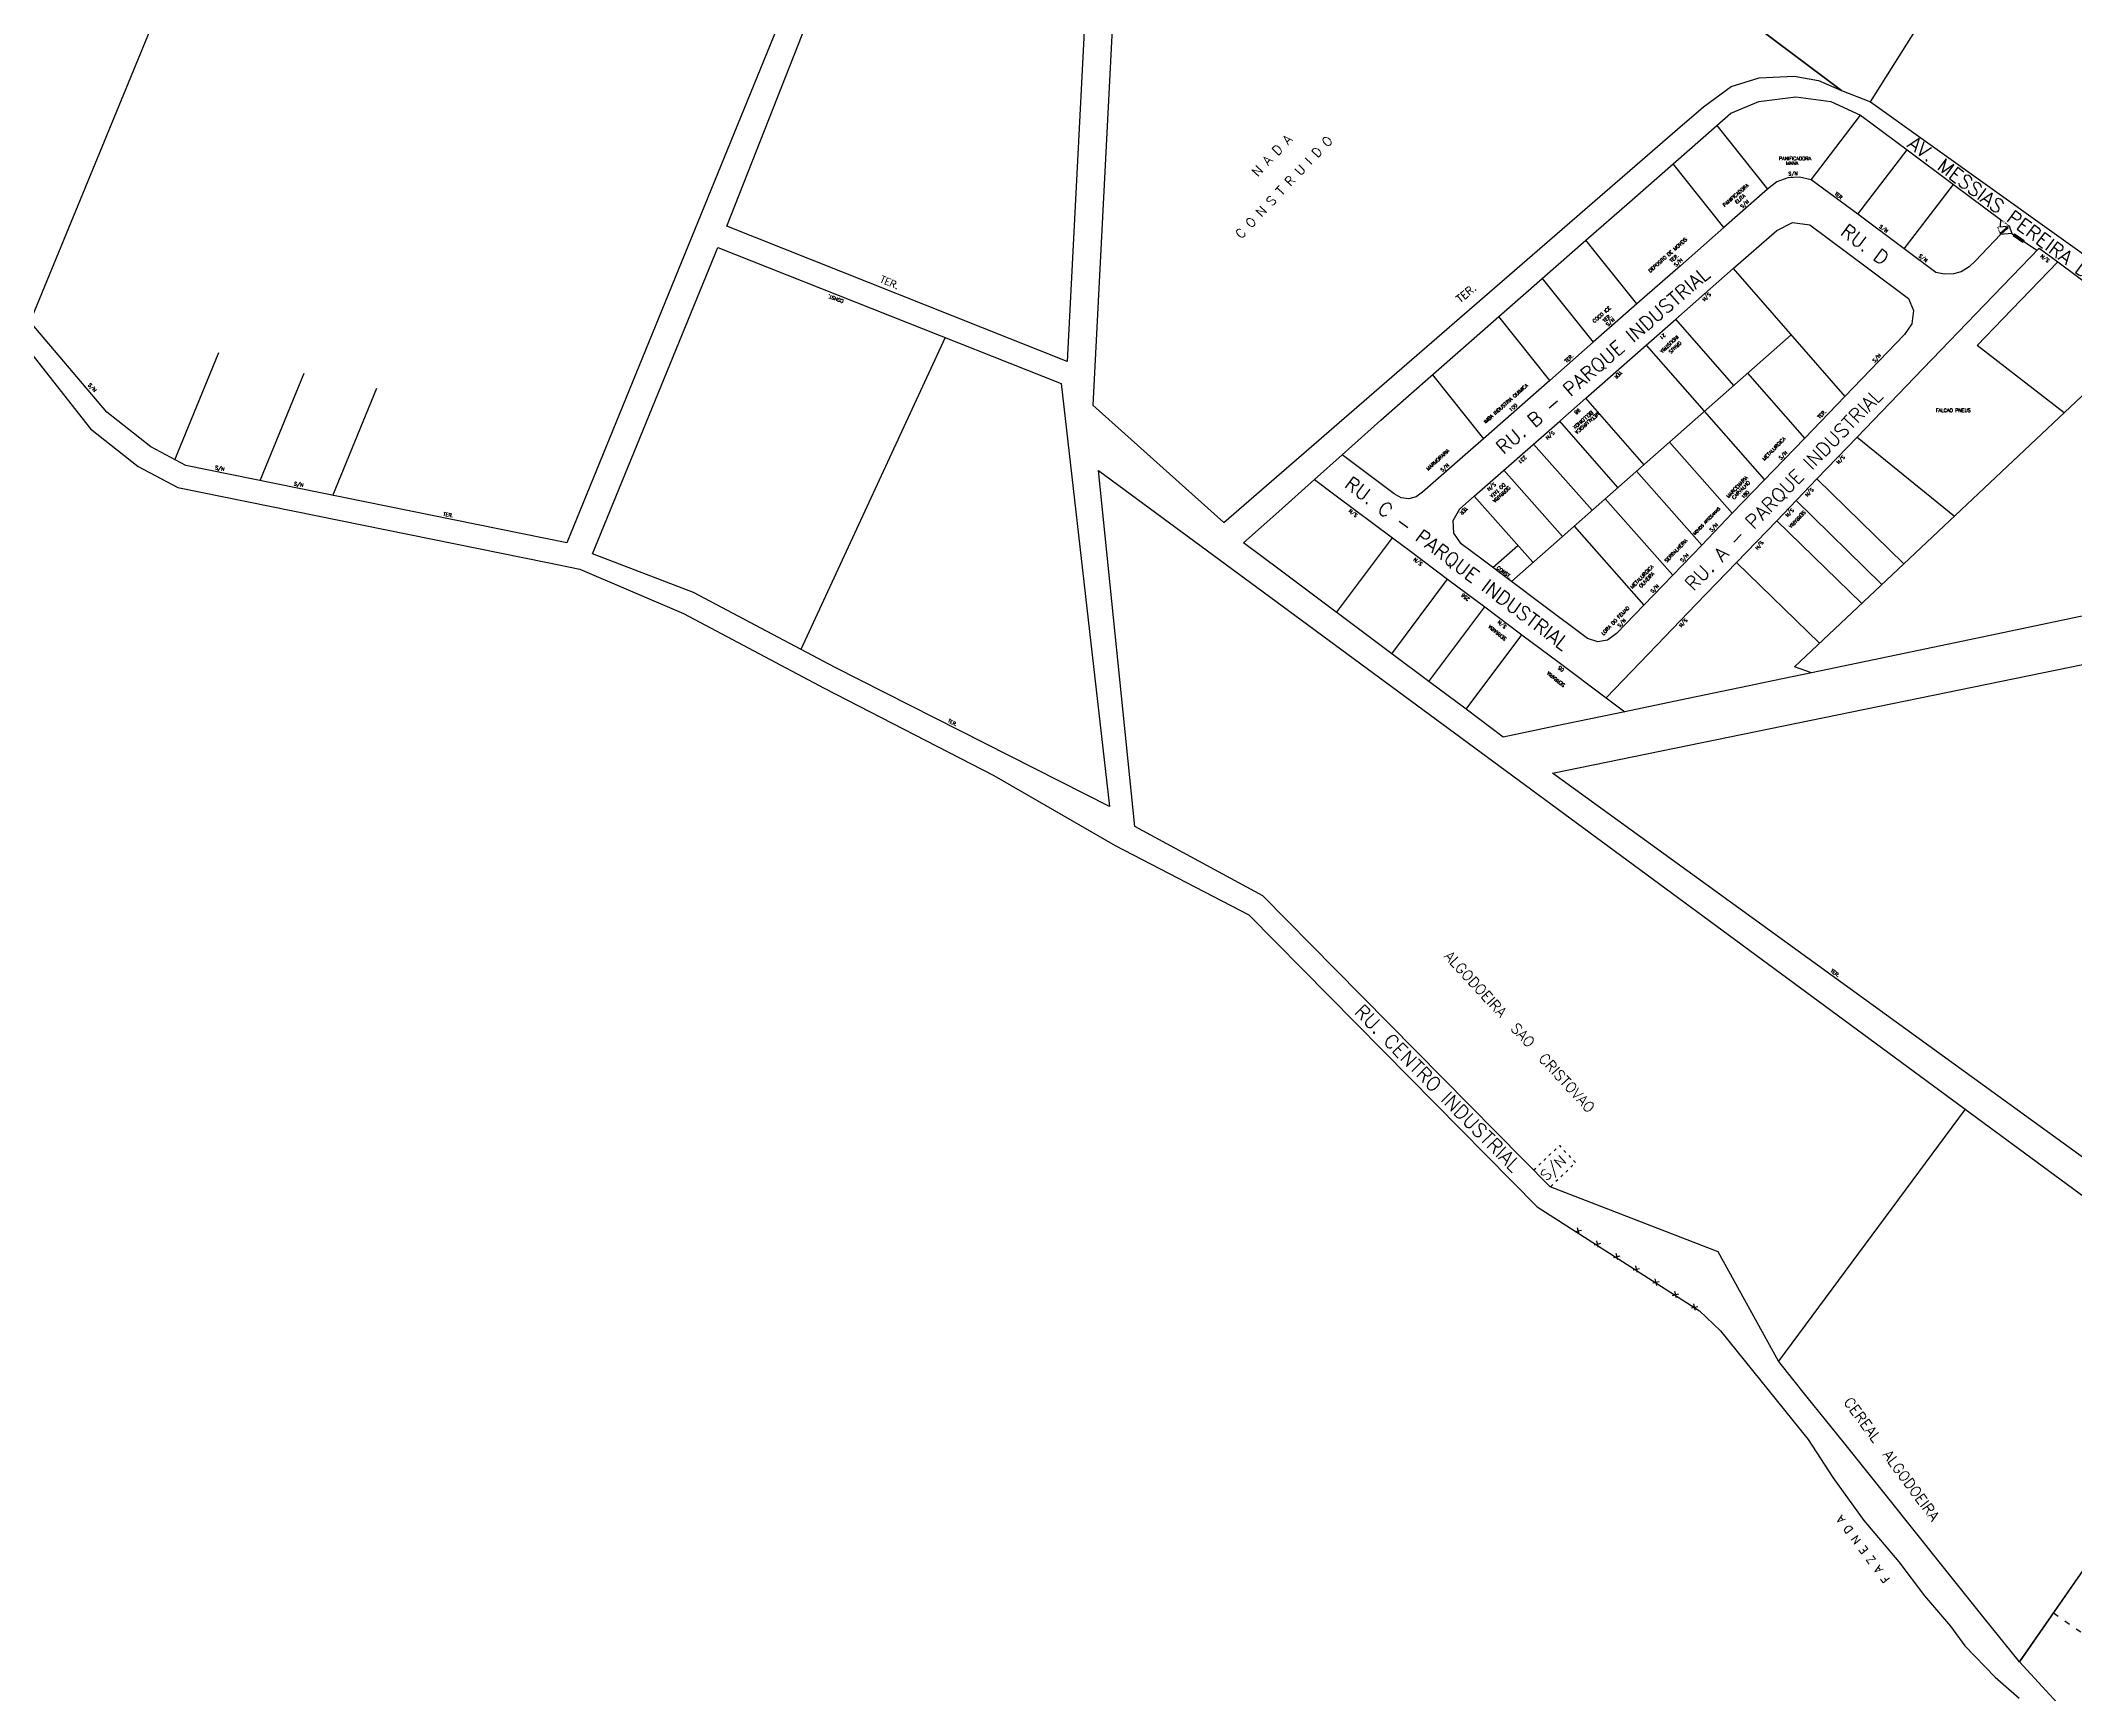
# Model space of a CAD drawing. Extents: x 714896 to 749292, y 8417558 to 8447149.
# Drawn here: x 736183 to 737061, y 8427923 to 8428636 of the extents above; entities that cross this region are included whole.
import ezdxf

# ---------------------------------------------------------------- set-up
doc = ezdxf.new("R2010")
doc.units = 0
doc.header["$MEASUREMENT"] = 0
doc.linetypes.add('ACAD_ISO03W100', pattern=[30, 12, -18])
for name, color, linetype in [('LOTE', 7, 'CONTINUOUS'), ('NUM-PORTA', 7, 'CONTINUOUS'), ('QUADRA', 6, 'CONTINUOUS'), ('TEXTO', 7, 'CONTINUOUS'), ('TEXTODERUA', 3, 'CONTINUOUS')]:
    doc.layers.add(name, color=color, linetype=linetype)
doc.styles.add('ROMANS', font='ROMANS.SHX', dxfattribs={"height": 1.5})

msp = doc.modelspace()

# ---------------------------------------------------------------- linework, layer by layer
at = {"layer": 'LOTE', "color": 7}
for p, q in [((736573.44, 8428508.11), (736511.2, 8428373.66)), ((737013.23, 8428175.52), (736932.79, 8428066.74)), ((736845.07, 8428122.64), (736847.82, 8428123.3)), ((736846.77, 8428121.59), (736846.12, 8428124.34)), ((736853.33, 8428117.03), (736856.08, 8428117.68)), ((736855.04, 8428115.98), (736854.38, 8428118.73)), ((736861.72, 8428111.53), (736864.47, 8428112.19)), ((736863.42, 8428110.48), (736862.77, 8428113.23)), ((736870.11, 8428106.15), (736872.86, 8428106.81)), ((736871.81, 8428105.11), (736871.16, 8428107.86)), ((736878.49, 8428100.54), (736881.24, 8428101.19)), ((736880.2, 8428099.49), (736879.54, 8428102.24)), ((736888.71, 8428094.11), (736888.05, 8428096.86)), ((736887, 8428095.15), (736889.76, 8428095.81)), ((736895.16, 8428089.78), (736897.91, 8428090.44)), ((736896.86, 8428088.74), (736896.2, 8428091.49))]:
    msp.add_line(p, q, dxfattribs=at)
for points in [[(736179, 8428515), (736448.5, 8429170.42)], [(736241.33, 8428455.49), (736260.29, 8428501.76)], [(736278.15, 8428446.47), (736297.11, 8428492.74)], [(736309.51, 8428440.11), (736328.47, 8428486.37)]]:
    msp.add_lwpolyline(points, dxfattribs=at)
at = {"layer": 'LOTE', "color": 7, "flags": 128}
msp.add_lwpolyline([(736972.37, 8428609.77), (737095.6, 8428805.43), (737084.68, 8428892.41)], dxfattribs=at)
at = {"layer": 'LOTE', "color": 7, "linetype": 'CONTINUOUS', "elevation": 581.35, "flags": 128}
for points in [[(736906.12, 8428599.53), (736927.98, 8428572.14)], [(736946.81, 8428576.2), (736968.07, 8428604.01)], [(736966.87, 8428561.28), (736988.13, 8428589.08)], [(736909.2, 8428555.63), (736887.31, 8428583.06)], [(736986.92, 8428546.36), (737008.19, 8428574.16)], [(736871.64, 8428522.63), (736849.7, 8428550.11)], [(736913.23, 8428537.87), (736961.35, 8428482.8)], [(737018.44, 8428504.72), (737029.51, 8428516.22), (737053.12, 8428540.73)], [(736830.89, 8428533.64), (736852.86, 8428506.13)], [(736834.08, 8428489.62), (736812.09, 8428517.16)], [(736817.54, 8428403.02), (736938.23, 8428509.26)], [(736913.5, 8428487.48), (736888.44, 8428516.09)], [(736946.89, 8428363.65), (736939.57, 8428366.12), (737093.23, 8428510.89)], [(736875.67, 8428504.87), (736926.67, 8428446.78)], [(737055.83, 8428475.65), (737018.44, 8428504.72)], [(736783.52, 8428492.11), (736805.54, 8428464.54)], [(736944.01, 8428464.79), (736919.5, 8428492.77)], [(736874.74, 8428453.34), (736849.69, 8428482.04)], [(736863.47, 8428443.44), (736838.41, 8428472.15)], [(736966.63, 8428465.21), (737008.64, 8428431.2)], [(736732.68, 8428446.96), (736744.62, 8428457.6)], [(736827.14, 8428462.25), (736852.38, 8428433.68)], [(736885.71, 8428463.03), (736912.8, 8428432.37)], [(736814.36, 8428451.04), (736839.65, 8428422.42)], [(736871.5, 8428450.51), (736899.62, 8428418.68)], [(736801.58, 8428439.83), (736826.77, 8428411.32)], [(736986.8, 8428410.63), (736949.29, 8428447.2)], [(736858.03, 8428438.66), (736887.13, 8428405.72)], [(736977.33, 8428401.7), (736940.27, 8428437.84)], [(736742.2, 8428389.64), (736766.3, 8428421.79)], [(736844.56, 8428426.8), (736874.65, 8428392.75)], [(736968.61, 8428393.48), (736931.95, 8428429.19)], [(736809.54, 8428409.01), (736820.38, 8428418.56)], [(736765.97, 8428371.84), (736790.08, 8428403.99)], [(736914.61, 8428411.18), (736950.41, 8428376.34)], [(736781.99, 8428359.86), (736806.09, 8428392.01)], [(736798, 8428347.88), (736822.1, 8428380.02)], [(736858.43, 8428352.83), (736866.43, 8428346.84)]]:
    msp.add_lwpolyline(points, dxfattribs=at)
at = {"layer": 'LOTE', "color": 7, "linetype": 'ACAD_ISO03W100', "ltscale": 0.02, "elevation": 581.35}
msp.add_lwpolyline([(737028.23, 8428555.9), (737027.18, 8428555.79), (737028.42, 8428552.53)], dxfattribs=at)
at = {"layer": 'LOTE', "color": 7, "linetype": 'ACAD_ISO03W100', "ltscale": 0.02, "elevation": 581.35, "flags": 128}
msp.add_lwpolyline([(737028.44, 8428559.09), (737032.15, 8428556.33)], dxfattribs=at)
at = {"layer": 'LOTE', "color": 7, "elevation": 581.35}
for points in [[(737033.39, 8428553.07), (737034.18, 8428552.45)], [(737034.51, 8428552.92), (737033.93, 8428552.1)], [(737034.51, 8428552.92), (737038.59, 8428550.03)], [(737033.93, 8428552.1), (737038.01, 8428549.21)], [(737034.08, 8428552.31), (737038.16, 8428549.42)], [(737034.37, 8428552.71), (737038.45, 8428549.83)], [(737038.01, 8428549.21), (737038.59, 8428550.03)], [(737044.08, 8428545.65), (737038.3, 8428549.62)]]:
    msp.add_lwpolyline(points, dxfattribs=at)
at = {"layer": 'LOTE', "color": 7, "linetype": 'ACAD_ISO03W100', "ltscale": 0.1, "flags": 128}
msp.add_lwpolyline([(736827.26, 8428149.23), (736838.25, 8428159.73), (736845.25, 8428152.39), (736834.26, 8428141.9)], dxfattribs=at)
at = {"layer": 'LOTE', "color": 7, "linetype": 'ACAD_ISO03W100', "ltscale": 0.2}
msp.add_lwpolyline([(737051.26, 8427958.26), (737084.1, 8427935.42)], dxfattribs=at)
at = {"layer": 'QUADRA', "color": 6}
for points in [[(736448.5, 8429170.42), (736535.08, 8429117.64), (736673.3, 8429063.97), (736410.26, 8428419.66), (736410.26, 8428419.66), (736246, 8428453), (736231, 8428461), (736212, 8428476), (736179, 8428515)], [(736655.8, 8428842.71), (736959.93, 8428614.63), (736972.37, 8428609.77), (737102.05, 8428517.03), (737102.05, 8428517.03), (737303.47, 8428799.82)], [(736172.82, 8428509.74), (736205.02, 8428468.77), (736225.51, 8428452.6), (736242.58, 8428443.49), (736401.96, 8428411.21), (736415.9, 8428408.22), (736460.67, 8428389.12), (736521.34, 8428356.97), (736594.46, 8428319.36), (736646.79, 8428289.13), (736704.3, 8428259.3), (736773.6, 8428189.11), (736828.65, 8428133.34), (736898.73, 8428088.45), (736907.66, 8428079.95), (736945.52, 8428033.05), (736956.2, 8428016.66), (736969.56, 8427998.08), (736984.64, 8427980.3), (736995.68, 8427965.62), (737006.88, 8427952.55), (737013.03, 8427944.07), (737026.13, 8427930.54), (737036.47, 8427921.44)]]:
    msp.add_lwpolyline(points, dxfattribs=at)
for points in [[(736479.28, 8428556.19), (736604.23, 8428873.46), (736644.44, 8428855.43), (736626.05, 8428497.85), (736479.28, 8428556.19)], [(736655.8, 8428842.71), (736637.1, 8428479.05), (736693.53, 8428428.35), (736889.15, 8428597.96), (736900.33, 8428607.66), (736912.26, 8428616.35), (736924.38, 8428620.17), (736939.43, 8428620.84), (736949.99, 8428619.04), (736959.93, 8428614.63), (736655.8, 8428842.71)], [(736421.45, 8428414.96), (736475.49, 8428546.94), (736475.49, 8428546.94), (736623.4, 8428488.3), (736644.22, 8428305.95), (736525.97, 8428365.84), (736464.97, 8428398.16)]]:
    msp.add_lwpolyline(points, close=True, dxfattribs=at)
at = {"layer": 'QUADRA', "color": 6, "linetype": 'CONTINUOUS', "elevation": 581.35}
for points in [[(737000.56, 8428536.21), (736986.92, 8428546.36), (736966.87, 8428561.28), (736946.81, 8428576.2), (736941.81, 8428577.36), (736936.78, 8428577.02), (736932.03, 8428575.24), (736927.98, 8428572.14), (736909.2, 8428555.63), (736890.42, 8428539.13), (736871.64, 8428522.63), (736852.86, 8428506.13), (736834.08, 8428489.62), (736805.54, 8428464.54), (736796.52, 8428456.62), (736779.25, 8428441.44), (736776.51, 8428439.47), (736773.3, 8428438.67), (736770.06, 8428439.1), (736767.04, 8428440.82), (736744.62, 8428457.6), (736761.33, 8428472.49), (736774.48, 8428484.22), (736793.28, 8428500.69), (736812.09, 8428517.16), (736830.89, 8428533.64), (736849.7, 8428550.11), (736868.5, 8428566.58), (736887.31, 8428583.06), (736906.12, 8428599.53), (736912.23, 8428604.89), (736924.23, 8428609.89), (736940.23, 8428611.89), (736955.23, 8428609.89), (736968.07, 8428604.01), (736988.13, 8428589.08), (737008.19, 8428574.16), (737028.44, 8428559.09), (737028.23, 8428555.9), (737032.15, 8428556.33), (737033.39, 8428553.07), (737028.5, 8428552.54), (737017.59, 8428541.2), (737014.96, 8428538.58), (737011.44, 8428536.53), (737008.2, 8428535.58), (737004.22, 8428535.42), (737000.56, 8428536.21)], [(736987.01, 8428509.45), (736961.35, 8428482.8), (736944.01, 8428464.79), (736912.8, 8428432.37), (736899.62, 8428418.68), (736887.13, 8428405.72), (736874.65, 8428392.75), (736862.86, 8428380.51), (736859.04, 8428377.67), (736854.76, 8428377), (736850.37, 8428378.45), (736831.04, 8428392.92), (736817.54, 8428403.02), (736804.79, 8428412.57), (736795.93, 8428419.2), (736792.73, 8428423.78), (736792.45, 8428429.31), (736795.26, 8428434.28), (736801.58, 8428439.83), (736838.41, 8428472.15), (736849.69, 8428482.04), (736875.67, 8428504.87), (736888.44, 8428516.09), (736913.23, 8428537.87), (736932, 8428554.38), (736938.8, 8428557.82), (736946.23, 8428556.69), (736971.1, 8428538.19), (736988.75, 8428525.06), (736990.89, 8428519.85), (736990.26, 8428514.1), (736987.01, 8428509.45)]]:
    msp.add_lwpolyline(points, close=True, dxfattribs=at)
msp.add_lwpolyline([(737075.91, 8428390.6), (737030.14, 8428381.04), (736986.83, 8428371.99), (736946.89, 8428363.65), (736931.04, 8428360.34), (736919.39, 8428357.91), (736890.26, 8428351.82), (736866.43, 8428346.84), (736836.46, 8428340.58), (736814.01, 8428335.89), (736798, 8428347.88), (736781.99, 8428359.86), (736765.97, 8428371.84), (736749.96, 8428383.83), (736733.95, 8428395.81), (736717.94, 8428407.8), (736702.07, 8428419.67), (736717.26, 8428433.21), (736732.68, 8428446.96), (736742.04, 8428439.94), (736766.3, 8428421.79), (736774.07, 8428415.98), (736790.08, 8428403.99), (736806.09, 8428392.01), (736822.1, 8428380.02), (736838.11, 8428368.04), (736858.43, 8428352.83), (736880.26, 8428375.51), (736897.27, 8428393.17), (736914.61, 8428411.18), (736931.95, 8428429.19), (736949.29, 8428447.2), (736966.63, 8428465.21), (736991.42, 8428490.96), (737021.49, 8428522.19), (737045.09, 8428546.7), (737045.09, 8428546.7), (737053.12, 8428540.73), (737093.23, 8428510.89)], dxfattribs=at)
at = {"layer": 'QUADRA', "color": 6, "linetype": 'CONTINUOUS'}
for points in [[(737137.48, 8428082.21), (737104.3, 8428034.5), (737071.43, 8427987.25), (737036.57, 8427937.13), (737021.02, 8427956.55), (737002.56, 8427979.61), (736979.8, 8428008.04), (736960.86, 8428031.68), (736945.13, 8428051.33), (736932.79, 8428066.74), (736906.69, 8428113.97), (736834.26, 8428141.9), (736741.59, 8428235.76), (736710.37, 8428267.39), (736655.14, 8428297.31), (736639.48, 8428450.85), (737013.23, 8428175.52), (737090.52, 8428118.58), (737090.52, 8428118.58), (737137.48, 8428082.21)], [(737137.48, 8428082.21), (737169.76, 8428058.55), (737064.33, 8427907), (737036.57, 8427937.13), (737137.48, 8428082.21)]]:
    msp.add_lwpolyline(points, close=True, dxfattribs=at)
at = {"layer": 'QUADRA'}
msp.add_lwpolyline([(736835.26, 8428320.38), (737233.68, 8428401.92), (737278.32, 8428368.01), (737069.58, 8428150.57), (736835.26, 8428320.38)], close=True, dxfattribs=at)

# ---------------------------------------------------------------- texts
at = {"layer": 'NUM-PORTA', "style": 'ROMANS'}
for s, rotation, p in [('S/N', 2.36523, (736936.98, 8428578.04, 581.35)), ('S/N', 42.35778, (736917.13, 8428563.78, 581.35)), ('S/N', 322.37367, (736975.96, 8428555.73, 581.35)), ('S/N', 42.35778, (736888.46, 8428538.59, 581.35)), ('S/N', 322.37367, (736993, 8428543.06, 581.35)), ('S/N', 226.01686, (736902.65, 8428527.68, 581.35)), ('S/N', 42.35778, (736859.21, 8428512.89, 581.35)), ('S/N', 46.01686, (736974.19, 8428497.31, 581.35)), ('S/N', 311.98268, (736203.79, 8428487.64)), ('100', 42.35778, (736817.41, 8428476.15, 581.35)), ('S/N', 46.01686, (736933.79, 8428455.35, 581.35)), ('S/N', 226.56128, (736960.43, 8428457.48, 581.35)), ('S/N', 348.05922, (736258.55, 8428451.44)), ('S/N', 42.35778, (736787.81, 8428450.14, 581.35)), ('S/N', 348.05922, (736292.58, 8428444.53)), ('180', 46.01686, (736917.59, 8428438.52, 581.35)), ('S/N', 226.56128, (736946.91, 8428443.44, 581.35)), ('S/N', 226.56128, (736938.43, 8428434.64, 581.35)), ('S/N', 46.01686, (736903.89, 8428424.3, 581.35)), ('S/N', 46.01686, (736891.3, 8428411.22, 581.35)), ('S/N', 231.06006, (736925.19, 8428420.66, 581.35)), ('S/N', 46.01686, (736878.48, 8428397.91, 581.35)), ('S/N', 46.01686, (736864.22, 8428383.1, 581.35)), ('S/N', 227.5294, (736892.51, 8428387.19, 581.35))]:
    msp.add_text(s, height=1.5, rotation=rotation, dxfattribs=at).set_placement(p)
at = {"layer": 'NUM-PORTA', "color": 7, "style": 'ROMANS'}
for s, height, rotation, p in [('S/N', 1.5, 142.37367, (737049.72, 8428541.6, 581.35)), ('21', 1.506, 221.94434, (736883.22, 8428510.07, 542.07)), ('98', 1.506, 221.94434, (736846.47, 8428477.72, 542.07)), ('S/N', 1.506, 221.94434, (736835.33, 8428467.95, 542.07)), ('231', 1.506, 221.94434, (736823.27, 8428457.37, 542.07)), ('S/N', 1.506, 221.94434, (736810.03, 8428445.76, 542.07)), ('S/N', 1.5, 141.06006, (736751.42, 8428431.72, 581.35)), ('S/N', 1.5, 141.06006, (736779.35, 8428410.81, 581.35)), ('256', 1.5, 141.06006, (736799.73, 8428395.56, 581.35)), ('S/N', 1.5, 141.06006, (736815.61, 8428383.68, 581.35)), ('05', 1.5, 141.06006, (736840.43, 8428365.1, 581.35)), ('S/N', 4.5, 42.68074, (736832.53, 8428144.27))]:
    msp.add_text(s, height=height, rotation=rotation, dxfattribs=at).set_placement(p)
at = {"layer": 'TEXTO', "style": 'ROMANS'}
for s, height, rotation, p in [('C O N S T R U I D O', 3.9973, 46.71986, (736701.04, 8428550.45)), ('N A D A', 4.076, 46.47743, (736708.2, 8428577.2)), ('PANIFICADORA', 1.5, 0.05485, (736932.92, 8428584.59, 581.35)), ('MANA', 1.5, 0.05485, (736935.98, 8428582.59, 581.35)), ('PANIFICADORA ', 1.5, 40.94601, (736909.51, 8428564.4, 581.35)), ('TER.', 1.5, 322.37367, (736956.72, 8428569.87, 581.35)), ('ELITA', 1.5, 40.94601, (736914.76, 8428565.72, 581.35)), ('GUARITA', 0.8, 40.71058, (737028.73, 8428552.62, 581.35)), ('DEPOSITO DE MOVEIS', 1.5, 41.51285, (736877.5, 8428536.1, 581.35)), ('TER.', 1.5, 42.35778, (736886.69, 8428540.41, 581.35)), ('CONST.', 1.489, 159.82845, (736529.85, 8428524.37)), ('TER.', 2.968, 336.82887, (736545.08, 8428532.2)), ('TER.', 3.326, 39.91867, (736795.53, 8428522.92)), ('COCO ICE', 1.5, 40.94601, (736853.35, 8428514.38, 581.35)), ('TER.', 1.5, 42.35778, (736857.79, 8428514.52, 581.35)), ('INDUSTRIA', 1.5, 223.33555, (736888.82, 8428509.28, 581.35)), ('TER.', 1.5, 42.35778, (736841.32, 8428497.17, 581.35)), ('GRAUS', 1.5, 223.33555, (736890.02, 8428506.71, 581.35)), ('TER.', 1.5, 226.01686, (736864.26, 8428493.93, 581.35)), ('IMBA INDUSTRIA QUIMICA ', 1.5, 41.48818, (736806.47, 8428471.02)), ('BELLOINOX', 1.5, 220.99841, (736852.03, 8428476.71, 581.35)), ('METALURGICA', 1.5, 220.99841, (736854.74, 8428476.18, 581.35)), ('TER.', 1.5, 46.01686, (736950.48, 8428473.03, 581.35)), ('MARMORARIA', 1.5, 42.35778, (736781.73, 8428450.7, 581.35)), ('METALURGICA', 1.5, 46.01686, (736926.72, 8428454.94, 581.35)), ('MARCENARIA', 1.5, 46.01686, (736911.21, 8428438.83, 581.35)), ('DO TATA', 1.5, 222.84031, (736814.14, 8428445.56, 581.35)), ('SERRARIA', 1.5, 222.84031, (736816.29, 8428444.31, 581.35)), ('CARVALHO', 1.5, 46.01686, (736913.6, 8428438.23, 581.35)), ('TER.', 1.5, 348.05922, (736356.96, 8428431.46)), ('TER.', 1.5, 226.01686, (736797.7, 8428435.31, 581.35)), ('MOVEIS ARTESANAIS', 1.2, 46.01686, (736896.71, 8428422.92, 581.35)), ('SERRARIA', 1.5, 226.56128, (736943.47, 8428433.71, 581.35)), ('SERRALHERIA', 1.5, 46.01686, (736884.54, 8428411.04, 581.35)), ('CONST.', 1.5, 323.08633, (736811.06, 8428408.56, 581.35)), ('METALURGICA', 1.5, 46.01686, (736869.81, 8428399.77, 581.35)), ('OLIVEIRA', 1.5, 46.01686, (736873.49, 8428400.13, 581.35)), ('LORA DO FEIJAO', 1.5, 46.01686, (736857.26, 8428379.7, 581.35)), ('SERRARIA', 1.5, 141.06006, (736815.63, 8428378.49, 581.35)), ('SERRARIA', 1.5, 141.06006, (736840.9, 8428358.48, 581.35)), ('TER.', 1.489, 332.20002, (736574.38, 8428342.5)), ('ALGODOEIRA  SAO  CRISTOVAO', 4.5, 312.66738, (736788.28, 8428241.15)), ('TER.', 1.502, 324.43165, (736954.99, 8428234.78)), ('CEREAL  ALGODOEIRA', 4.5, 306.48191, (736960.57, 8428049.16)), ('F A Z E N D A', 3.5, 126.86177, (736980.99, 8427972.86))]:
    msp.add_text(s, height=height, rotation=rotation, dxfattribs=at).set_placement(p)
msp.add_text('FALCAO PNEUS', height=1.5, dxfattribs=at).set_placement((737000.54, 8428476.02, 581.35))
at = {"layer": 'TEXTODERUA', "style": 'ROMANS'}
for s, rotation, p in [('AV. MESSIAS PEREIRA DONATO / AV. PRES.CASTELO BRANCO', 323.20958, (736987.87, 8428590.6)), ('RU. D ', 323.04712, (736958.86, 8428552.84)), ('RU. B - PARQUE INDUSTRIAL', 40.79423, (736814.15, 8428457.42)), ('RU. A - PARQUE INDUSTRIAL', 45.67421, (736896.06, 8428398.48)), ('RU. C - PARQUE INDUSTRIAL', 323.04712, (736745.08, 8428443.99)), ('RU. CENTRO INDUSTRIAL ', 314.75545, (736749.41, 8428217.01))]:
    msp.add_text(s, height=6, rotation=rotation, dxfattribs=at).set_placement(p)

doc.saveas('drawing.dxf')
